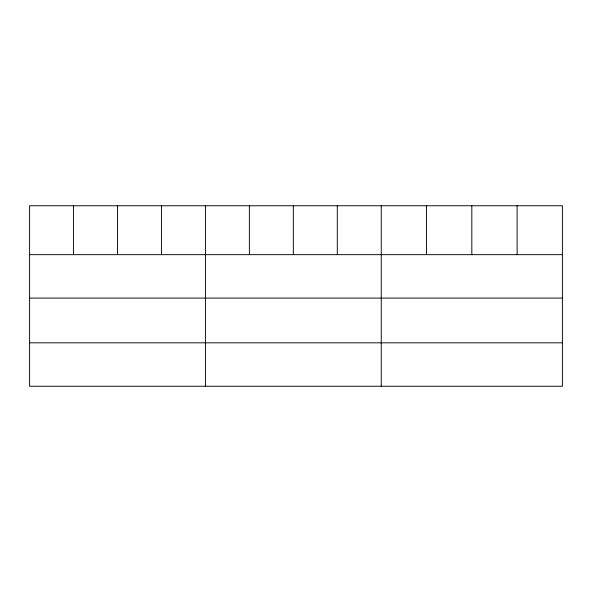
<?xml version="1.0" encoding="UTF-8"?>
<svg xmlns="http://www.w3.org/2000/svg" width="592" height="592" viewBox="0 0 592 592"><rect width="100%" height="100%" fill="white"/><g stroke="black" fill="none" stroke-linecap="round" stroke-linejoin="round"><path stroke-width="0.89" d="M562.4 298.087L562.4 205.757L29.6 205.757L29.6 386.243L562.4 386.243L562.4 298.087L29.6 298.087M29.6 254.664L562.4 254.664M29.6 342.827L562.4 342.827M517.112 205.757L517.112 254.664M471.824 205.757L471.824 254.664M426.536 205.757L426.536 254.664M381.248 205.757L381.248 386.243M337.292 205.757L337.292 254.664M293.336 205.757L293.336 254.664M249.38 205.757L249.38 254.664M205.424 205.757L205.424 386.243M161.468 205.757L161.468 254.664M117.512 205.757L117.512 254.664M73.556 205.757L73.556 254.664"/></g></svg>
